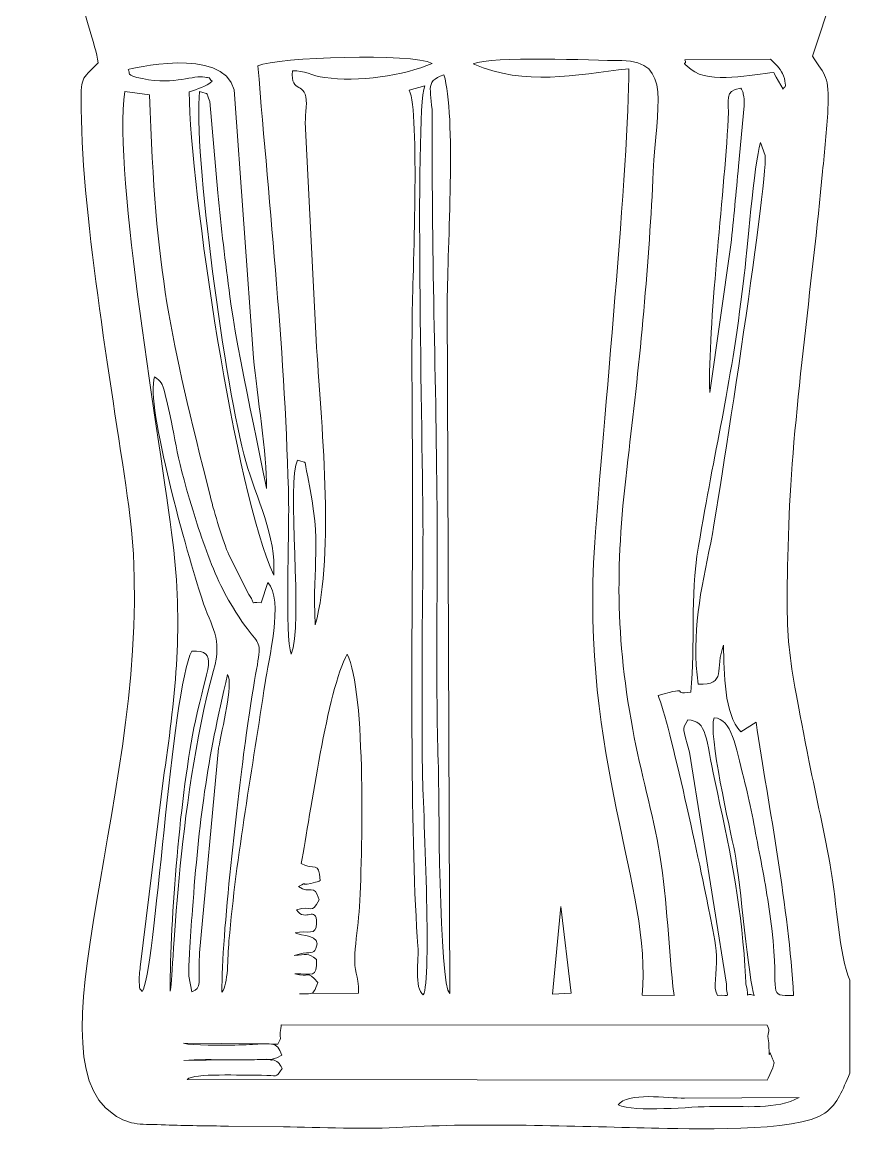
# Model space of a CAD drawing. Header units: centimetres. Extents: x -5.5 to 3.3, y -13.2 to 13.4.
# Drawn here: x -5.53 to 3.3, y -13.21 to -1.37 of the extents above; entities that cross this region are included whole.
import ezdxf

# ---------------------------------------------------------------- set-up
doc = ezdxf.new("R2010")
doc.units = ezdxf.units.CM
doc.header["$MEASUREMENT"] = 0
doc.layers.add('Camada 1', color=7, linetype='Continuous')

msp = doc.modelspace()

# ---------------------------------------------------------------- linework, layer by layer
at = {"layer": 'Camada 1', "color": 250, "lineweight": 9}
for points, knots in [([(-2.3332, 10.86895), (-1.84267, 11.11588), (0.21085, 10.96224), (0.84993, 10.92639), (0.84993, 10.92639), (1.22544, 11.39694), (1.10051, 12.05169), (0.78893, 12.47738), (0.78893, 12.47738), (0.9215, 12.49314), (1.02142, 12.76058), (1.02216, 12.83839), (1.02216, 12.83839), (1.02699, 13.35048), (0.14871, 13.29405), (-0.13215, 13.40226), (-0.13215, 13.40226), (-0.13215, 13.40226), (-1.69495, 13.40226), (-1.69495, 13.40226), (-1.69495, 13.40226), (-1.99182, 13.27812), (-2.98988, 13.33859), (-2.94277, 12.842), (-2.94277, 12.842), (-2.92574, 12.66249), (-2.74929, 12.59512), (-2.65215, 12.53162), (-2.65215, 12.53162), (-2.65799, 12.30123), (-2.76397, 12.27365), (-2.85559, 12.11607), (-2.85559, 12.11607), (-2.91505, 12.0138), (-3.00005, 11.83934), (-3.02878, 11.68565), (-3.02878, 11.68565), (-3.08515, 11.38407), (-2.92678, 10.85635), (-2.63434, 10.89805), (-2.63434, 10.89805), (-2.67848, 10.76385), (-2.72934, 9.91801), (-2.74385, 9.7105), (-2.74385, 9.7105), (-2.8227, 8.58334), (-3.13719, 7.60549), (-3.47765, 6.5626), (-3.47765, 6.5626), (-3.7924, 5.59847), (-4.21051, 4.69743), (-4.56315, 3.7315), (-4.56315, 3.7315), (-4.70785, 3.33512), (-4.79677, 3.05933), (-4.56189, 2.74837), (-4.56189, 2.74837), (-5.01946, 1.6094), (-4.87939, 1.31927), (-5.02236, 0.971), (-5.02236, 0.971), (-5.02236, 0.971), (-5.02236, -0.22102), (-5.02236, -0.22102), (-5.02236, -0.22102), (-4.96259, -0.43738), (-4.96343, -0.79831), (-4.91338, -1.05102), (-4.91338, -1.05102), (-4.86125, -1.31432), (-4.74969, -1.58443), (-4.71703, -1.80246), (-4.71703, -1.80246), (-4.9027, -1.98849), (-4.90018, -1.94119), (-4.89777, -2.29593), (-4.89777, -2.29593), (-4.88971, -3.48284), (-4.55352, -5.36624), (-4.39046, -6.53156), (-4.39046, -6.53156), (-4.01584, -9.20891), (-5.52731, -12.35521), (-4.55425, -13.01459), (-4.55425, -13.01459), (-4.36369, -13.14372), (-4.25346, -13.11668), (-3.9995, -13.12752), (-3.9995, -13.12752), (-3.78026, -13.13688), (-3.55009, -13.1382), (-3.32761, -13.14057), (-3.32761, -13.14057), (-3.32761, -13.14057), (-2.7394, -13.14696), (-2.7394, -13.14696), (-2.7394, -13.14696), (-2.3634, -13.15426), (-1.83252, -13.17643), (-1.46678, -13.15335), (-1.46678, -13.15335), (-0.67181, -13.10318), (0.36813, -13.14444), (1.18652, -13.1612), (1.18652, -13.1612), (1.54923, -13.16864), (2.75428, -13.21194), (3.03765, -13.00312), (3.03765, -13.00312), (3.18458, -12.89484), (3.22017, -12.75844), (3.30318, -12.57747), (3.30318, -12.57747), (3.30318, -12.57747), (3.30318, -11.58399), (3.30318, -11.58399), (3.30318, -11.58399), (3.19196, -11.32223), (3.15853, -10.73514), (3.10222, -10.40509), (3.10222, -10.40509), (3.03482, -10.01007), (2.94552, -9.6449), (2.8708, -9.25934), (2.8708, -9.25934), (2.63179, -8.02601), (2.60967, -8.0629), (2.65187, -6.72984), (2.65187, -6.72984), (2.68617, -5.64632), (2.90615, -4.11422), (3.01301, -2.96096), (3.01301, -2.96096), (3.03384, -2.73608), (3.05897, -2.52446), (3.06935, -2.29624), (3.06935, -2.29624), (3.08588, -1.93295), (3.04222, -1.94585), (2.90558, -1.73191), (2.90558, -1.73191), (3.19151, -0.86139), (3.14459, -1.08004), (3.20844, -0.07365), (3.20844, -0.07365), (3.24457, 0.49584), (3.22743, 1.16079), (3.12439, 1.71508), (3.12439, 1.71508), (3.07662, 1.97206), (3.01154, 2.24855), (2.92295, 2.46859), (2.92295, 2.46859), (2.87959, 2.57628), (2.78352, 2.70652), (2.80504, 2.79849), (2.80504, 2.79849), (2.83965, 2.94635), (2.92395, 2.90006), (2.85904, 3.18366), (2.85904, 3.18366), (2.77933, 3.53194), (2.44087, 4.23893), (2.28715, 4.5855), (2.28715, 4.5855), (2.0819, 5.04822), (1.43619, 6.96081), (1.30655, 7.48675), (1.30655, 7.48675), (1.0073, 8.7009), (0.84968, 9.40643), (0.77866, 10.61559), (0.77866, 10.61559), (0.77866, 10.61559), (0.72791, 10.84535), (0.72791, 10.84535), (0.72791, 10.84535), (-0.21173, 11.07792), (-1.97233, 10.80075), (-2.3332, 10.86895)], [0, 0, 0, 0, 0.02173913, 0.02173913, 0.02173913, 0.02173913, 0.04347826, 0.04347826, 0.04347826, 0.04347826, 0.06521739, 0.06521739, 0.06521739, 0.06521739, 0.08695652, 0.08695652, 0.08695652, 0.08695652, 0.10869565, 0.10869565, 0.10869565, 0.10869565, 0.13043478, 0.13043478, 0.13043478, 0.13043478, 0.15217391, 0.15217391, 0.15217391, 0.15217391, 0.17391304, 0.17391304, 0.17391304, 0.17391304, 0.19565217, 0.19565217, 0.19565217, 0.19565217, 0.2173913, 0.2173913, 0.2173913, 0.2173913, 0.23913043, 0.23913043, 0.23913043, 0.23913043, 0.26086957, 0.26086957, 0.26086957, 0.26086957, 0.2826087, 0.2826087, 0.2826087, 0.2826087, 0.30434783, 0.30434783, 0.30434783, 0.30434783, 0.32608696, 0.32608696, 0.32608696, 0.32608696, 0.34782609, 0.34782609, 0.34782609, 0.34782609, 0.36956522, 0.36956522, 0.36956522, 0.36956522, 0.39130435, 0.39130435, 0.39130435, 0.39130435, 0.41304348, 0.41304348, 0.41304348, 0.41304348, 0.43478261, 0.43478261, 0.43478261, 0.43478261, 0.45652174, 0.45652174, 0.45652174, 0.45652174, 0.47826087, 0.47826087, 0.47826087, 0.47826087, 0.5, 0.5, 0.5, 0.5, 0.52173913, 0.52173913, 0.52173913, 0.52173913, 0.54347826, 0.54347826, 0.54347826, 0.54347826, 0.56521739, 0.56521739, 0.56521739, 0.56521739, 0.58695652, 0.58695652, 0.58695652, 0.58695652, 0.60869565, 0.60869565, 0.60869565, 0.60869565, 0.63043478, 0.63043478, 0.63043478, 0.63043478, 0.65217391, 0.65217391, 0.65217391, 0.65217391, 0.67391304, 0.67391304, 0.67391304, 0.67391304, 0.69565217, 0.69565217, 0.69565217, 0.69565217, 0.7173913, 0.7173913, 0.7173913, 0.7173913, 0.73913043, 0.73913043, 0.73913043, 0.73913043, 0.76086957, 0.76086957, 0.76086957, 0.76086957, 0.7826087, 0.7826087, 0.7826087, 0.7826087, 0.80434783, 0.80434783, 0.80434783, 0.80434783, 0.82608696, 0.82608696, 0.82608696, 0.82608696, 0.84782609, 0.84782609, 0.84782609, 0.84782609, 0.86956522, 0.86956522, 0.86956522, 0.86956522, 0.89130435, 0.89130435, 0.89130435, 0.89130435, 0.91304348, 0.91304348, 0.91304348, 0.91304348, 0.93478261, 0.93478261, 0.93478261, 0.93478261, 0.95652174, 0.95652174, 0.95652174, 0.95652174, 1, 1, 1, 1]), ([(-4.39821, -1.87302), (-4.39104, -1.86961), (-3.38911, -1.61702), (-3.26457, -2.09017), (-3.26457, -2.09017), (-3.26457, -2.09017), (-3.05903, -4.94646), (-3.05903, -4.94646), (-3.05903, -4.94646), (-3.01966, -5.35434), (-2.91766, -5.96732), (-2.92026, -6.34253), (-2.92026, -6.34253), (-2.9223, -6.31273), (-3.25036, -4.78867), (-3.31209, -4.29325), (-3.31209, -4.29325), (-3.35785, -3.92605), (-3.40624, -3.56038), (-3.43896, -3.18904), (-3.43896, -3.18904), (-3.43896, -3.18904), (-3.52503, -2.21503), (-3.52503, -2.21503), (-3.52503, -2.21503), (-3.57094, -2.10026), (-3.51977, -2.15017), (-3.6345, -2.10648), (-3.6345, -2.10648), (-3.70639, -2.72203), (-3.35655, -5.2923), (-3.14122, -6.05307), (-3.14122, -6.05307), (-3.03055, -6.44405), (-2.81184, -6.84854), (-2.84392, -7.2669), (-2.84392, -7.2669), (-3.25244, -6.37767), (-3.72978, -3.16426), (-3.74666, -2.11245), (-3.74666, -2.11245), (-3.65192, -2.07857), (-3.56659, -2.05395), (-3.50153, -1.99758), (-3.50153, -1.99758), (-3.5191, -1.97925), (-3.52839, -1.9673), (-3.53276, -1.9598), (-3.53276, -1.9598), (-3.54013, -1.96092), (-3.55427, -1.96), (-3.57953, -1.95447), (-3.57953, -1.95447), (-3.69951, -1.92823), (-3.88725, -2.03919), (-4.24402, -1.97028), (-4.24402, -1.97028), (-4.44151, -1.93214), (-4.35963, -1.91747), (-4.39821, -1.87302)], [0, 0, 0, 0, 0.0625, 0.0625, 0.0625, 0.0625, 0.125, 0.125, 0.125, 0.125, 0.1875, 0.1875, 0.1875, 0.1875, 0.25, 0.25, 0.25, 0.25, 0.3125, 0.3125, 0.3125, 0.3125, 0.375, 0.375, 0.375, 0.375, 0.4375, 0.4375, 0.4375, 0.4375, 0.5, 0.5, 0.5, 0.5, 0.5625, 0.5625, 0.5625, 0.5625, 0.625, 0.625, 0.625, 0.625, 0.6875, 0.6875, 0.6875, 0.6875, 0.75, 0.75, 0.75, 0.75, 0.8125, 0.8125, 0.8125, 0.8125, 0.875, 0.875, 0.875, 0.875, 1, 1, 1, 1]), ([(-3.01162, -1.83249), (-2.80802, -1.74306), (-1.36081, -1.69403), (-1.15339, -1.80735), (-1.15339, -1.80735), (-1.44491, -1.93879), (-1.95483, -2.00767), (-2.29846, -1.95916), (-2.29846, -1.95916), (-2.44039, -1.93913), (-2.51775, -1.88072), (-2.64401, -1.88659), (-2.64401, -1.88659), (-2.66879, -2.14397), (-2.48957, -1.98325), (-2.49545, -2.24165), (-2.49545, -2.24165), (-2.49684, -2.30245), (-2.50696, -2.35454), (-2.5063, -2.4333), (-2.5063, -2.4333), (-2.5063, -2.4333), (-2.39081, -4.75664), (-2.39081, -4.75664), (-2.39081, -4.75664), (-2.3412, -5.60898), (-2.18562, -7.02206), (-2.4005, -7.7938), (-2.4005, -7.7938), (-2.43534, -7.10381), (-2.32227, -6.97551), (-2.48126, -6.2154), (-2.48126, -6.2154), (-2.52233, -6.01905), (-2.47409, -6.07931), (-2.5882, -6.0391), (-2.5882, -6.0391), (-2.71151, -6.23691), (-2.52299, -7.81876), (-2.65875, -8.10872), (-2.65875, -8.10872), (-2.72351, -7.91834), (-2.67835, -6.80652), (-2.68441, -6.49441), (-2.68441, -6.49441), (-2.71445, -4.94819), (-2.88866, -3.36987), (-3.01162, -1.83249)], [0, 0, 0, 0, 0.07692308, 0.07692308, 0.07692308, 0.07692308, 0.15384615, 0.15384615, 0.15384615, 0.15384615, 0.23076923, 0.23076923, 0.23076923, 0.23076923, 0.30769231, 0.30769231, 0.30769231, 0.30769231, 0.38461538, 0.38461538, 0.38461538, 0.38461538, 0.46153846, 0.46153846, 0.46153846, 0.46153846, 0.53846154, 0.53846154, 0.53846154, 0.53846154, 0.61538462, 0.61538462, 0.61538462, 0.61538462, 0.69230769, 0.69230769, 0.69230769, 0.69230769, 0.76923077, 0.76923077, 0.76923077, 0.76923077, 0.84615385, 0.84615385, 0.84615385, 0.84615385, 1, 1, 1, 1]), ([(-0.71432, -1.81359), (-0.51713, -1.72486), (0.55011, -1.77603), (0.87125, -1.77791), (0.87125, -1.77791), (1.41523, -1.78109), (1.2358, -2.26898), (1.20579, -2.96242), (1.20579, -2.96242), (1.16614, -3.87885), (1.06031, -5.01859), (0.94725, -5.93241), (0.94725, -5.93241), (0.80984, -7.04305), (0.78674, -7.81401), (0.98695, -8.91141), (0.98695, -8.91141), (1.06938, -9.36325), (1.20405, -9.80443), (1.27662, -10.25041), (1.27662, -10.25041), (1.35904, -10.75681), (1.36644, -11.24451), (1.42758, -11.74609), (1.42758, -11.74609), (1.42758, -11.74609), (1.0871, -11.74574), (1.0871, -11.74574), (1.0871, -11.74574), (1.19607, -10.59652), (0.42196, -9.2318), (0.58235, -6.91856), (0.58235, -6.91856), (0.66479, -5.72956), (0.95204, -2.82349), (0.94563, -1.86542), (0.94563, -1.86542), (0.35648, -1.92823), (-0.15016, -2.05373), (-0.71432, -1.81359)], [0, 0, 0, 0, 0.09090909, 0.09090909, 0.09090909, 0.09090909, 0.18181818, 0.18181818, 0.18181818, 0.18181818, 0.27272727, 0.27272727, 0.27272727, 0.27272727, 0.36363636, 0.36363636, 0.36363636, 0.36363636, 0.45454545, 0.45454545, 0.45454545, 0.45454545, 0.54545455, 0.54545455, 0.54545455, 0.54545455, 0.63636364, 0.63636364, 0.63636364, 0.63636364, 0.72727273, 0.72727273, 0.72727273, 0.72727273, 0.81818182, 0.81818182, 0.81818182, 0.81818182, 1, 1, 1, 1]), ([(1.54183, -1.76954), (1.54183, -1.76954), (2.45646, -1.76089), (2.45646, -1.76089), (2.45646, -1.76089), (2.50398, -1.81654), (2.5326, -1.82899), (2.57352, -1.8969), (2.57352, -1.8969), (2.58686, -1.91903), (2.60837, -1.9629), (2.61154, -1.99354), (2.61154, -1.99354), (2.62045, -2.07964), (2.61831, -2.03813), (2.59075, -2.08278), (2.59075, -2.08278), (2.59075, -2.08278), (2.51661, -1.95395), (2.51661, -1.95395), (2.51661, -1.95395), (2.51661, -1.95395), (2.50435, -1.93011), (2.50435, -1.93011), (2.50435, -1.93011), (2.50169, -1.92495), (2.49687, -1.91361), (2.49179, -1.90617), (2.49179, -1.90617), (2.27432, -1.92087), (1.81357, -2.03571), (1.6092, -1.87167), (1.6092, -1.87167), (1.47462, -1.76366), (1.58411, -1.83354), (1.54183, -1.76954)], [0, 0, 0, 0, 0.1, 0.1, 0.1, 0.1, 0.2, 0.2, 0.2, 0.2, 0.3, 0.3, 0.3, 0.3, 0.4, 0.4, 0.4, 0.4, 0.5, 0.5, 0.5, 0.5, 0.6, 0.6, 0.6, 0.6, 0.7, 0.7, 0.7, 0.7, 0.8, 0.8, 0.8, 0.8, 1, 1, 1, 1]), ([(-0.99165, -4.34246), (-0.99165, -4.34246), (-0.96542, -11.72718), (-0.96542, -11.72718), (-0.96542, -11.72718), (-1.08224, -11.6626), (-1.08173, -9.46366), (-1.08658, -9.32396), (-1.08658, -9.32396), (-1.11522, -8.4994), (-1.09769, -7.64245), (-1.0997, -6.8119), (-1.0997, -6.8119), (-1.10322, -5.34879), (-1.16272, -3.88668), (-1.1515, -2.40176), (-1.1515, -2.40176), (-1.14925, -2.1039), (-1.2514, -1.99958), (-1.02766, -1.93127), (-1.02766, -1.93127), (-0.89521, -2.35687), (-0.99097, -3.77753), (-0.99165, -4.34246)], [0, 0, 0, 0, 0.14285714, 0.14285714, 0.14285714, 0.14285714, 0.28571429, 0.28571429, 0.28571429, 0.28571429, 0.42857143, 0.42857143, 0.42857143, 0.42857143, 0.57142857, 0.57142857, 0.57142857, 0.57142857, 0.71428571, 0.71428571, 0.71428571, 0.71428571, 1, 1, 1, 1]), ([(-3.32102, -11.16375), (-3.33727, -11.35374), (-3.32592, -11.6216), (-3.39642, -11.71235), (-3.39642, -11.71235), (-3.40028, -11.0998), (-3.22719, -9.63652), (-3.1371, -8.97144), (-3.1371, -8.97144), (-2.94876, -7.5809), (-2.8925, -8.32608), (-3.36731, -7.45359), (-3.36731, -7.45359), (-3.47506, -7.25559), (-3.58335, -6.95881), (-3.65898, -6.72204), (-3.65898, -6.72204), (-3.91522, -5.91989), (-3.85712, -5.92535), (-4.00093, -5.33703), (-4.00093, -5.33703), (-4.03309, -5.20547), (-4.04828, -5.20194), (-4.11482, -5.15041), (-4.11482, -5.15041), (-4.21805, -5.45141), (-3.75617, -7.06839), (-3.61145, -7.5122), (-3.61145, -7.5122), (-3.50554, -7.83698), (-3.38801, -7.92533), (-3.48588, -8.28253), (-3.48588, -8.28253), (-3.88062, -9.7232), (-3.91662, -11.59544), (-3.94783, -11.70014), (-3.94783, -11.70014), (-3.94882, -10.93307), (-3.84338, -9.59986), (-3.67913, -8.81953), (-3.67913, -8.81953), (-3.55668, -8.2378), (-3.4204, -8.06835), (-3.71708, -8.07426), (-3.71708, -8.07426), (-3.9355, -8.47034), (-4.11263, -11.5518), (-4.24625, -11.70452), (-4.24625, -11.70452), (-4.28349, -11.65867), (-4.27019, -11.69525), (-4.27829, -11.60535), (-4.27829, -11.60535), (-4.28124, -11.57262), (-4.27242, -11.48256), (-4.26857, -11.44646), (-4.26857, -11.44646), (-4.26857, -11.44646), (-4.0114, -9.36971), (-4.0114, -9.36971), (-4.0114, -9.36971), (-3.88712, -8.51677), (-3.81151, -7.7905), (-3.91972, -6.91709), (-3.91972, -6.91709), (-4.05229, -5.84706), (-4.55555, -3.01198), (-4.43367, -2.10766), (-4.43367, -2.10766), (-4.43367, -2.10766), (-4.16966, -2.14231), (-4.16966, -2.14231), (-4.16966, -2.14231), (-4.10159, -4.08988), (-3.95604, -4.68383), (-3.51828, -6.43483), (-3.51828, -6.43483), (-3.48106, -6.58372), (-3.38304, -6.91806), (-3.3214, -7.04838), (-3.3214, -7.04838), (-3.3214, -7.04838), (-3.10886, -7.47115), (-3.10886, -7.47115), (-3.10886, -7.47115), (-3.01127, -7.61454), (-3.12996, -7.53812), (-2.97625, -7.55952), (-2.97625, -7.55952), (-2.97625, -7.55952), (-2.90669, -7.34469), (-2.90669, -7.34469), (-2.90669, -7.34469), (-2.73235, -7.51707), (-2.90266, -8.18817), (-2.93548, -8.41217), (-2.93548, -8.41217), (-3.06731, -9.31202), (-3.24362, -10.25926), (-3.32102, -11.16375)], [0, 0, 0, 0, 0.03846154, 0.03846154, 0.03846154, 0.03846154, 0.07692308, 0.07692308, 0.07692308, 0.07692308, 0.11538462, 0.11538462, 0.11538462, 0.11538462, 0.15384615, 0.15384615, 0.15384615, 0.15384615, 0.19230769, 0.19230769, 0.19230769, 0.19230769, 0.23076923, 0.23076923, 0.23076923, 0.23076923, 0.26923077, 0.26923077, 0.26923077, 0.26923077, 0.30769231, 0.30769231, 0.30769231, 0.30769231, 0.34615385, 0.34615385, 0.34615385, 0.34615385, 0.38461538, 0.38461538, 0.38461538, 0.38461538, 0.42307692, 0.42307692, 0.42307692, 0.42307692, 0.46153846, 0.46153846, 0.46153846, 0.46153846, 0.5, 0.5, 0.5, 0.5, 0.53846154, 0.53846154, 0.53846154, 0.53846154, 0.57692308, 0.57692308, 0.57692308, 0.57692308, 0.61538462, 0.61538462, 0.61538462, 0.61538462, 0.65384615, 0.65384615, 0.65384615, 0.65384615, 0.69230769, 0.69230769, 0.69230769, 0.69230769, 0.73076923, 0.73076923, 0.73076923, 0.73076923, 0.76923077, 0.76923077, 0.76923077, 0.76923077, 0.80769231, 0.80769231, 0.80769231, 0.80769231, 0.84615385, 0.84615385, 0.84615385, 0.84615385, 0.88461538, 0.88461538, 0.88461538, 0.88461538, 0.92307692, 0.92307692, 0.92307692, 0.92307692, 1, 1, 1, 1]), ([(-1.25653, -9.3519), (-1.25185, -9.68125), (-1.15342, -11.60932), (-1.24764, -11.73985), (-1.24764, -11.73985), (-1.34781, -11.67673), (-1.29407, -11.3542), (-1.30462, -11.22162), (-1.30462, -11.22162), (-1.38669, -10.19064), (-1.37052, -7.96895), (-1.36275, -6.95302), (-1.36275, -6.95302), (-1.35654, -6.14142), (-1.37488, -5.33034), (-1.36647, -4.51885), (-1.36647, -4.51885), (-1.36225, -4.11228), (-1.28336, -2.32087), (-1.39726, -2.09418), (-1.39726, -2.09418), (-1.39726, -2.09418), (-1.23224, -2.04844), (-1.23224, -2.04844), (-1.23224, -2.04844), (-1.34482, -2.32988), (-1.24673, -6.20318), (-1.25086, -6.88246), (-1.25086, -6.88246), (-1.25586, -7.70461), (-1.26819, -8.53005), (-1.25653, -9.3519)], [0, 0, 0, 0, 0.11111111, 0.11111111, 0.11111111, 0.11111111, 0.22222222, 0.22222222, 0.22222222, 0.22222222, 0.33333333, 0.33333333, 0.33333333, 0.33333333, 0.44444444, 0.44444444, 0.44444444, 0.44444444, 0.55555556, 0.55555556, 0.55555556, 0.55555556, 0.66666667, 0.66666667, 0.66666667, 0.66666667, 0.77777778, 0.77777778, 0.77777778, 0.77777778, 1, 1, 1, 1]), ([(2.17096, -2.15897), (2.17956, -2.21157), (2.17778, -2.20678), (2.17709, -2.26049), (2.17709, -2.26049), (2.17709, -2.26049), (2.11491, -2.90285), (2.11491, -2.90285), (2.11491, -2.90285), (2.09186, -3.18603), (2.06234, -3.46243), (2.03545, -3.74244), (2.03545, -3.74244), (2.03545, -3.74244), (1.80867, -5.31676), (1.80867, -5.31676), (1.80867, -5.31676), (1.78858, -4.58471), (1.95855, -3.26262), (2.00637, -2.402), (2.00637, -2.402), (2.01858, -2.18239), (1.9541, -2.10379), (2.13902, -2.07107), (2.13902, -2.07107), (2.16266, -2.10982), (2.15915, -2.08676), (2.17096, -2.15897)], [0, 0, 0, 0, 0.125, 0.125, 0.125, 0.125, 0.25, 0.25, 0.25, 0.25, 0.375, 0.375, 0.375, 0.375, 0.5, 0.5, 0.5, 0.5, 0.625, 0.625, 0.625, 0.625, 0.75, 0.75, 0.75, 0.75, 1, 1, 1, 1]), ([(1.60614, -8.51347), (1.65878, -7.98159), (1.59375, -7.53116), (1.6887, -6.95661), (1.6887, -6.95661), (1.86287, -5.9026), (2.02336, -5.33452), (2.16928, -4.13012), (2.16928, -4.13012), (2.20702, -3.81857), (2.28154, -2.87909), (2.35068, -2.65288), (2.35068, -2.65288), (2.35068, -2.65288), (2.40036, -2.78846), (2.40036, -2.78846), (2.40036, -2.78846), (2.42642, -3.10041), (1.88415, -6.60574), (1.81911, -6.91909), (1.81911, -6.91909), (1.71566, -7.41753), (1.61159, -7.88673), (1.68511, -8.42862), (1.68511, -8.42862), (1.99623, -8.44183), (1.85997, -8.26251), (1.95548, -8.01198), (1.95548, -8.01198), (1.96293, -8.31208), (1.9596, -8.74191), (2.13902, -8.93603), (2.13902, -8.93603), (2.13902, -8.93603), (2.30256, -8.83133), (2.30256, -8.83133), (2.30256, -8.83133), (2.44234, -9.76324), (2.6496, -10.80491), (2.70382, -11.74817), (2.70382, -11.74817), (2.41218, -11.74568), (2.55605, -11.7722), (2.47028, -11.03491), (2.47028, -11.03491), (2.43732, -10.75158), (2.39035, -10.49207), (2.33645, -10.21479), (2.33645, -10.21479), (2.28445, -9.94723), (2.24132, -9.69273), (2.1723, -9.42976), (2.1723, -9.42976), (2.08388, -9.09283), (2.04675, -8.79592), (1.85679, -8.78696), (1.85679, -8.78696), (1.78564, -8.94612), (2.02767, -9.97949), (2.07523, -10.21807), (2.07523, -10.21807), (2.13677, -10.5268), (2.22472, -11.61695), (2.28429, -11.74654), (2.28429, -11.74654), (2.16401, -11.70462), (2.23719, -11.82023), (2.19556, -11.62353), (2.19556, -11.62353), (2.19223, -11.60779), (2.1851, -11.45967), (2.18354, -11.4339), (2.18354, -11.4339), (2.14084, -10.7276), (2.01062, -10.14316), (1.8627, -9.45658), (1.8627, -9.45658), (1.76533, -9.00464), (1.78664, -8.8202), (1.57457, -8.80849), (1.57457, -8.80849), (1.5104, -8.92545), (1.52152, -8.88048), (1.59277, -9.1523), (1.59277, -9.1523), (1.59277, -9.1523), (1.98631, -11.62805), (1.98631, -11.62805), (1.98631, -11.62805), (1.98749, -11.80136), (2.04209, -11.73271), (1.89207, -11.74632), (1.89207, -11.74632), (1.8355, -11.66545), (1.89045, -11.51298), (1.88083, -11.32641), (1.88083, -11.32641), (1.87334, -11.18108), (1.83801, -11.02696), (1.81002, -10.88385), (1.81002, -10.88385), (1.71618, -10.40398), (1.37971, -8.84023), (1.25852, -8.54893), (1.25852, -8.54893), (1.64765, -8.43875), (1.36812, -8.54446), (1.60614, -8.51347)], [0, 0, 0, 0, 0.03571429, 0.03571429, 0.03571429, 0.03571429, 0.07142857, 0.07142857, 0.07142857, 0.07142857, 0.10714286, 0.10714286, 0.10714286, 0.10714286, 0.14285714, 0.14285714, 0.14285714, 0.14285714, 0.17857143, 0.17857143, 0.17857143, 0.17857143, 0.21428571, 0.21428571, 0.21428571, 0.21428571, 0.25, 0.25, 0.25, 0.25, 0.28571429, 0.28571429, 0.28571429, 0.28571429, 0.32142857, 0.32142857, 0.32142857, 0.32142857, 0.35714286, 0.35714286, 0.35714286, 0.35714286, 0.39285714, 0.39285714, 0.39285714, 0.39285714, 0.42857143, 0.42857143, 0.42857143, 0.42857143, 0.46428571, 0.46428571, 0.46428571, 0.46428571, 0.5, 0.5, 0.5, 0.5, 0.53571429, 0.53571429, 0.53571429, 0.53571429, 0.57142857, 0.57142857, 0.57142857, 0.57142857, 0.60714286, 0.60714286, 0.60714286, 0.60714286, 0.64285714, 0.64285714, 0.64285714, 0.64285714, 0.67857143, 0.67857143, 0.67857143, 0.67857143, 0.71428571, 0.71428571, 0.71428571, 0.71428571, 0.75, 0.75, 0.75, 0.75, 0.78571429, 0.78571429, 0.78571429, 0.78571429, 0.82142857, 0.82142857, 0.82142857, 0.82142857, 0.85714286, 0.85714286, 0.85714286, 0.85714286, 0.89285714, 0.89285714, 0.89285714, 0.89285714, 0.92857143, 0.92857143, 0.92857143, 0.92857143, 1, 1, 1, 1]), ([(-2.54908, -10.33968), (-2.45004, -9.80558), (-2.27203, -8.4876), (-2.05903, -8.10664), (-2.05903, -8.10664), (-1.85898, -8.50163), (-1.89321, -10.27457), (-1.93322, -10.85618), (-1.93322, -10.85618), (-1.94359, -11.00691), (-1.97005, -11.16248), (-1.97803, -11.30446), (-1.97803, -11.30446), (-1.98961, -11.51041), (-1.9392, -11.51009), (-1.93828, -11.72148), (-1.93828, -11.72148), (-1.93828, -11.72148), (-2.4512, -11.72731), (-2.4512, -11.72731), (-2.4512, -11.72731), (-2.41388, -11.72019), (-2.40583, -11.69441), (-2.37418, -11.60968), (-2.37418, -11.60968), (-2.49228, -11.47092), (-2.4611, -11.56499), (-2.61931, -11.51615), (-2.61931, -11.51615), (-2.42324, -11.51481), (-2.38418, -11.56736), (-2.38685, -11.36274), (-2.38685, -11.36274), (-2.47867, -11.2893), (-2.49602, -11.31603), (-2.62556, -11.31959), (-2.62556, -11.31959), (-2.62556, -11.31959), (-2.57184, -11.3058), (-2.57184, -11.3058), (-2.57184, -11.3058), (-2.44374, -11.27521), (-2.42449, -11.31467), (-2.39282, -11.2456), (-2.39282, -11.2456), (-2.32328, -11.09392), (-2.5591, -11.11553), (-2.61348, -11.08052), (-2.61348, -11.08052), (-2.48807, -11.04749), (-2.3846, -11.12097), (-2.38577, -10.9763), (-2.38577, -10.9763), (-2.38738, -10.77652), (-2.50741, -10.97647), (-2.59977, -10.83357), (-2.59977, -10.83357), (-2.43276, -10.77447), (-2.45001, -10.89927), (-2.35776, -10.72774), (-2.35776, -10.72774), (-2.41494, -10.54257), (-2.45479, -10.67657), (-2.57861, -10.58663), (-2.57861, -10.58663), (-2.46436, -10.51909), (-2.57235, -10.5855), (-2.44855, -10.55253), (-2.44855, -10.55253), (-2.41039, -10.54237), (-2.38368, -10.53637), (-2.36553, -10.53327), (-2.36553, -10.53327), (-2.3614, -10.52944), (-2.35612, -10.52494), (-2.34949, -10.51969), (-2.34949, -10.51969), (-2.35315, -10.30582), (-2.42099, -10.41933), (-2.54908, -10.33968)], [0, 0, 0, 0, 0.04761905, 0.04761905, 0.04761905, 0.04761905, 0.0952381, 0.0952381, 0.0952381, 0.0952381, 0.14285714, 0.14285714, 0.14285714, 0.14285714, 0.19047619, 0.19047619, 0.19047619, 0.19047619, 0.23809524, 0.23809524, 0.23809524, 0.23809524, 0.28571429, 0.28571429, 0.28571429, 0.28571429, 0.33333333, 0.33333333, 0.33333333, 0.33333333, 0.38095238, 0.38095238, 0.38095238, 0.38095238, 0.42857143, 0.42857143, 0.42857143, 0.42857143, 0.47619048, 0.47619048, 0.47619048, 0.47619048, 0.52380952, 0.52380952, 0.52380952, 0.52380952, 0.57142857, 0.57142857, 0.57142857, 0.57142857, 0.61904762, 0.61904762, 0.61904762, 0.61904762, 0.66666667, 0.66666667, 0.66666667, 0.66666667, 0.71428571, 0.71428571, 0.71428571, 0.71428571, 0.76190476, 0.76190476, 0.76190476, 0.76190476, 0.80952381, 0.80952381, 0.80952381, 0.80952381, 0.85714286, 0.85714286, 0.85714286, 0.85714286, 0.9047619, 0.9047619, 0.9047619, 0.9047619, 1, 1, 1, 1]), ([(-3.63555, -11.29126), (-3.6455, -11.63134), (-3.60975, -11.6615), (-3.71708, -11.71045), (-3.71708, -11.71045), (-3.71708, -11.71045), (-3.75047, -11.54176), (-3.75047, -11.54176), (-3.75047, -11.54176), (-3.75275, -11.46398), (-3.74544, -11.37046), (-3.74107, -11.29182), (-3.74107, -11.29182), (-3.73261, -11.13915), (-3.72243, -10.98648), (-3.71094, -10.83284), (-3.71094, -10.83284), (-3.64043, -9.89029), (-3.5587, -9.24742), (-3.33545, -8.32369), (-3.33545, -8.32369), (-3.27128, -8.43403), (-3.39545, -8.89883), (-3.43118, -9.11181), (-3.43118, -9.11181), (-3.43118, -9.11181), (-3.63555, -11.29126), (-3.63555, -11.29126)], [0, 0, 0, 0, 0.125, 0.125, 0.125, 0.125, 0.25, 0.25, 0.25, 0.25, 0.375, 0.375, 0.375, 0.375, 0.5, 0.5, 0.5, 0.5, 0.625, 0.625, 0.625, 0.625, 0.75, 0.75, 0.75, 0.75, 1, 1, 1, 1]), ([(0.22039, -10.79752), (0.22039, -10.79752), (0.32937, -11.72271), (0.32937, -11.72271), (0.32937, -11.72271), (0.32937, -11.72271), (0.13212, -11.73309), (0.13212, -11.73309), (0.13212, -11.73309), (0.13212, -11.73309), (0.22039, -10.79752), (0.22039, -10.79752)], [0, 0, 0, 0, 0.25, 0.25, 0.25, 0.25, 0.5, 0.5, 0.5, 0.5, 1, 1, 1, 1]), ([(-2.4512, -11.72731), (-2.47438, -11.73173), (-2.50886, -11.72895), (-2.5673, -11.72863), (-2.5673, -11.72863), (-2.5673, -11.72863), (-2.4512, -11.72731), (-2.4512, -11.72731)], [0, 0, 0, 0, 0.33333333, 0.33333333, 0.33333333, 0.33333333, 1, 1, 1, 1]), ([(-2.76459, -12.05947), (-2.76459, -12.05947), (2.42129, -12.06326), (2.42129, -12.06326), (2.42129, -12.06326), (2.46707, -12.14393), (2.40597, -12.12798), (2.43896, -12.25138), (2.43896, -12.25138), (2.43896, -12.25138), (2.4376, -12.29397), (2.4376, -12.29397), (2.4376, -12.29397), (2.45065, -12.47699), (2.43379, -12.28852), (2.46769, -12.39632), (2.46769, -12.39632), (2.49421, -12.4807), (2.50655, -12.43308), (2.48065, -12.5177), (2.48065, -12.5177), (2.48065, -12.5177), (2.43094, -12.62832), (2.43094, -12.62832), (2.43094, -12.62832), (2.42905, -12.63243), (2.42591, -12.64325), (2.42124, -12.64943), (2.42124, -12.64943), (2.42124, -12.64943), (-3.76675, -12.64206), (-3.76675, -12.64206), (-3.76675, -12.64206), (-3.69858, -12.5739), (-3.19016, -12.6012), (-2.97314, -12.59853), (-2.97314, -12.59853), (-2.79939, -12.59638), (-2.82794, -12.64031), (-2.75319, -12.5269), (-2.75319, -12.5269), (-2.78257, -12.46914), (-2.80815, -12.44393), (-2.85372, -12.43406), (-2.85372, -12.43406), (-2.87288, -12.43787), (-2.88469, -12.43883), (-2.86775, -12.43158), (-2.86775, -12.43158), (-2.87607, -12.43041), (-2.88502, -12.42962), (-2.8947, -12.42913), (-2.8947, -12.42913), (-2.8947, -12.42913), (-2.87143, -12.42884), (-2.87143, -12.42884), (-2.87143, -12.42884), (-2.86376, -12.42738), (-2.85673, -12.42606), (-2.85028, -12.42487), (-2.85028, -12.42487), (-2.84056, -12.42138), (-2.8277, -12.41701), (-2.8111, -12.41161), (-2.8111, -12.41161), (-2.8111, -12.41161), (-2.75672, -12.38579), (-2.75672, -12.38579), (-2.75672, -12.38579), (-2.78272, -12.30563), (-2.80792, -12.27509), (-2.86659, -12.26592), (-2.86659, -12.26592), (-2.86659, -12.26592), (-2.8001, -12.26655), (-2.8001, -12.26655), (-2.8001, -12.26655), (-2.74973, -12.16966), (-2.78631, -12.2353), (-2.76923, -12.09969), (-2.76923, -12.09969), (-2.76825, -12.09191), (-2.75807, -12.06924), (-2.76459, -12.05947)], [0, 0, 0, 0, 0.04545455, 0.04545455, 0.04545455, 0.04545455, 0.09090909, 0.09090909, 0.09090909, 0.09090909, 0.13636364, 0.13636364, 0.13636364, 0.13636364, 0.18181818, 0.18181818, 0.18181818, 0.18181818, 0.22727273, 0.22727273, 0.22727273, 0.22727273, 0.27272727, 0.27272727, 0.27272727, 0.27272727, 0.31818182, 0.31818182, 0.31818182, 0.31818182, 0.36363636, 0.36363636, 0.36363636, 0.36363636, 0.40909091, 0.40909091, 0.40909091, 0.40909091, 0.45454545, 0.45454545, 0.45454545, 0.45454545, 0.5, 0.5, 0.5, 0.5, 0.54545455, 0.54545455, 0.54545455, 0.54545455, 0.59090909, 0.59090909, 0.59090909, 0.59090909, 0.63636364, 0.63636364, 0.63636364, 0.63636364, 0.68181818, 0.68181818, 0.68181818, 0.68181818, 0.72727273, 0.72727273, 0.72727273, 0.72727273, 0.77272727, 0.77272727, 0.77272727, 0.77272727, 0.81818182, 0.81818182, 0.81818182, 0.81818182, 0.86363636, 0.86363636, 0.86363636, 0.86363636, 0.90909091, 0.90909091, 0.90909091, 0.90909091, 1, 1, 1, 1]), ([(-2.9865, -12.2648), (-3.05251, -12.26821), (-3.14003, -12.27458), (-3.25846, -12.27615), (-3.25846, -12.27615), (-3.37642, -12.27771), (-3.71532, -12.28451), (-3.80609, -12.25708), (-3.80609, -12.25708), (-3.80609, -12.25708), (-2.9865, -12.2648), (-2.9865, -12.2648)], [0, 0, 0, 0, 0.25, 0.25, 0.25, 0.25, 0.5, 0.5, 0.5, 0.5, 1, 1, 1, 1]), ([(-2.86659, -12.26592), (-2.86659, -12.26592), (-2.9865, -12.2648), (-2.9865, -12.2648), (-2.9865, -12.2648), (-2.93488, -12.26213), (-2.89641, -12.26126), (-2.86659, -12.26592)], [0, 0, 0, 0, 0.33333333, 0.33333333, 0.33333333, 0.33333333, 1, 1, 1, 1]), ([(-3.3275, -12.43444), (-3.3275, -12.43444), (-3.80103, -12.44025), (-3.80103, -12.44025), (-3.80103, -12.44025), (-3.66361, -12.42839), (-3.48709, -12.43194), (-3.3275, -12.43444)], [0, 0, 0, 0, 0.33333333, 0.33333333, 0.33333333, 0.33333333, 1, 1, 1, 1]), ([(-2.99686, -12.43038), (-3.06104, -12.43287), (-3.14517, -12.43677), (-3.25847, -12.43542), (-3.25847, -12.43542), (-3.281, -12.43515), (-3.30407, -12.43481), (-3.3275, -12.43444), (-3.3275, -12.43444), (-3.3275, -12.43444), (-2.99686, -12.43038), (-2.99686, -12.43038)], [0, 0, 0, 0, 0.25, 0.25, 0.25, 0.25, 0.5, 0.5, 0.5, 0.5, 1, 1, 1, 1]), ([(-2.8947, -12.42913), (-2.8947, -12.42913), (-2.99686, -12.43038), (-2.99686, -12.43038), (-2.99686, -12.43038), (-2.95526, -12.42876), (-2.92204, -12.42774), (-2.8947, -12.42913)], [0, 0, 0, 0, 0.33333333, 0.33333333, 0.33333333, 0.33333333, 1, 1, 1, 1]), ([(0.83062, -12.91496), (0.9276, -12.7745), (1.36359, -12.84419), (1.53929, -12.84237), (1.53929, -12.84237), (1.53929, -12.84237), (2.76228, -12.83526), (2.76228, -12.83526), (2.76228, -12.83526), (2.52883, -12.96738), (2.18529, -12.92693), (1.85679, -12.92999), (1.85679, -12.92999), (1.61275, -12.93226), (1.00956, -12.99759), (0.83062, -12.91496)], [0, 0, 0, 0, 0.2, 0.2, 0.2, 0.2, 0.4, 0.4, 0.4, 0.4, 0.6, 0.6, 0.6, 0.6, 1, 1, 1, 1])]:
    msp.add_open_spline(points, degree=3, knots=knots, dxfattribs=at)

doc.saveas('drawing.dxf')
